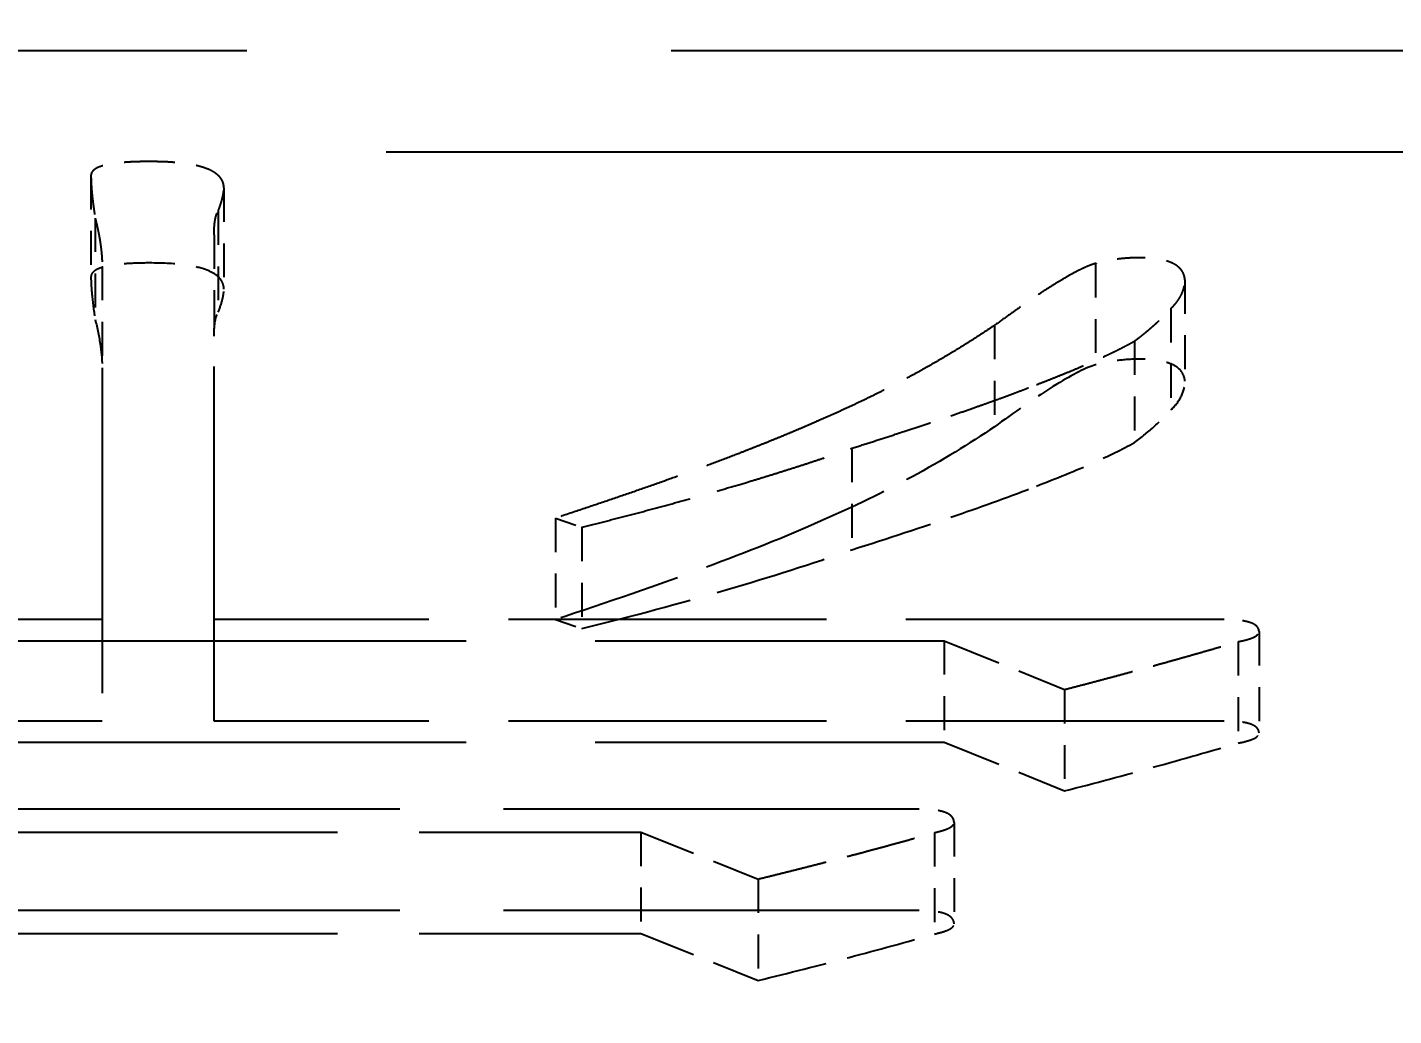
# Model space of a CAD drawing. Header units: millimetres. Extents: x 200 to 5740, y 200 to 4000.
# Drawn here: x 4254.14 to 4260.47, y 1957.42 to 1962 of the extents above; entities that cross this region are included whole.
import ezdxf

# ---------------------------------------------------------------- set-up
doc = ezdxf.new("R2010")
doc.units = ezdxf.units.MM
doc.header["$LTSCALE"] = 20
doc.linetypes.add('DASHED', pattern=[0.2067, 0.1654, -0.0413])
doc.layers.add('標註 (ISO)', color=7, linetype='Continuous', lineweight=18)
doc.layers.add('隱藏 (ISO)', color=7, linetype='DASHED', lineweight=25)
doc.styles.add('註記文字 (JIS)', font='kaiu.ttf')
doc.dimstyles.new('預設 (JIS)', dxfattribs={"dimscale": 20, "dimtxt": 3, "dimasz": 3, "dimexe": 2, "dimexo": 1, "dimgap": 0.8, "dimtad": 1, "dimrnd": 1e-08, "dimdsep": 46, "dimtxsty": '註記文字 (JIS)', "dimblk": 'Filled-1', "dimcen": 0.09, "dimdle": 10, "dimclrd": 256, "dimclre": 256, "dimclrt": 256, "dimadec": 0, "dimazin": 2, "dimtfac": 0.833333, "dimtmove": 0, "dimatfit": 3, "dimfxl": 0, "dimtolj": 1, "dimtzin": 0, "dimlwd": -1, "dimlwe": -1, "dimarcsym": 0})

# ---------------------------------------------------------------- blocks, each defined once
blk = doc.blocks.new('Filled-1')
at = {"color": 0}
for p, q in [((0, 0), (-1, 0.16667)), ((-1, 0.16667), (-1, -0.16667)), ((-1, 0), (0, 0)), ((-1, -0.16667), (0, 0))]:
    blk.add_line(p, q, dxfattribs=at)
at = {"color": 0, "flags": 128}
blk.add_lwpolyline([(-1, -0.16667), (0, 0)], dxfattribs=at)
at = {"color": 0}
blk.add_solid([(-1, -0.16667), (0, 0), (-1, 0.16667), (-1, -0.16667)], dxfattribs=at)
blk = doc.blocks.new('*D40')
at = {"layer": 'Defpoints', "color": 0}
for p in [(3955.2832, 2448.0062), (4476.8728, 2448.0062), (4342.7832, 958.0062)]:
    blk.add_point(p, dxfattribs=at)
at = {"layer": '標註 (ISO)'}
for p, q in [((3975.2832, 2448.0062), (4516.8728, 2448.0062)), ((4476.8728, 1018.0062), (4476.8728, 2388.0062)), ((4362.7832, 958.0062), (4516.8728, 958.0062))]:
    blk.add_line(p, q, dxfattribs=at)
at = {"layer": '標註 (ISO)', "xscale": 60, "yscale": 60, "zscale": 60}
for p, rotation in [((4476.8728, 2448.0062), 90), ((4476.8728, 958.0062), 270)]:
    blk.add_blockref('Filled-1', p, dxfattribs=dict(at, rotation=rotation))
at = {"layer": '標註 (ISO)', "insert": (4396.8949, 1625.6029), "char_height": 60, "attachment_point": 1, "rotation": 90, "style": '註記文字 (JIS)'}
blk.add_mtext('\\A1;1490', dxfattribs=at)

msp = doc.modelspace()

# ---------------------------------------------------------------- linework, layer by layer
at = {"layer": '隱藏 (ISO)', "ltscale": 2.380771}
msp.add_line((4247.2832, 1961.8945), (4272.2832, 1961.8945), dxfattribs=at)
at = {"layer": '隱藏 (ISO)', "ltscale": 2.58833}
msp.add_line((4245.1038, 1961.4247), (4272.2832, 1961.4247), dxfattribs=at)
at = {"layer": '隱藏 (ISO)', "ltscale": 0.047517}
for p, q in [((4254.4364, 1961.3155), (4254.4364, 1960.8457)), ((4255.0523, 1961.2579), (4255.0523, 1960.788)), ((4254.4559, 1961.1182), (4254.4559, 1960.6483)), ((4255.0264, 1961.1514), (4255.0264, 1960.6816)), ((4255.0069, 1961.0406), (4255.0069, 1960.5707)), ((4254.4883, 1960.8942), (4254.4883, 1960.4244)), ((4259.0912, 1960.9075), (4259.0912, 1960.4377)), ((4259.5061, 1960.8321), (4259.5061, 1960.3623)), ((4259.4413, 1960.6991), (4259.4413, 1960.2292)), ((4258.6244, 1960.6215), (4258.6244, 1960.1516)), ((4259.2727, 1960.5483), (4259.2727, 1960.0785)), ((4257.9632, 1960.0516), (4257.9632, 1959.5818)), ((4256.5888, 1959.7279), (4256.5888, 1959.2581)), ((4256.712, 1959.6858), (4256.712, 1959.2159)), ((4258.391, 1959.1603), (4258.391, 1958.6904)), ((4259.7525, 1959.1558), (4259.7525, 1958.686)), ((4259.8497, 1959.2024), (4259.8497, 1958.7326)), ((4258.9486, 1958.9341), (4258.9486, 1958.4643)), ((4256.9842, 1958.2734), (4256.9842, 1957.8035)), ((4258.3457, 1958.2711), (4258.3457, 1957.8013)), ((4258.4364, 1958.3177), (4258.4364, 1957.8479)), ((4257.5288, 1958.0561), (4257.5288, 1957.5862))]:
    msp.add_line(p, q, dxfattribs=at)
at = {"layer": '隱藏 (ISO)', "ltscale": 0.496294}
msp.add_line((4255.0069, 1958.788), (4255.0069, 1960.5707), dxfattribs=at)
at = {"layer": '隱藏 (ISO)', "ltscale": 0.455545}
msp.add_line((4254.4883, 1960.4244), (4254.4883, 1958.788), dxfattribs=at)
at = {"layer": '隱藏 (ISO)', "ltscale": 0.01649}
for p, q in [((4256.5888, 1959.7279), (4256.712, 1959.6858)), ((4256.5888, 1959.2581), (4256.712, 1959.2159))]:
    msp.add_line(p, q, dxfattribs=at)
at = {"layer": '隱藏 (ISO)', "ltscale": 0.352439}
for p, q in [((4254.4883, 1959.2578), (4250.7865, 1959.2578)), ((4254.4883, 1958.788), (4250.7865, 1958.788))]:
    msp.add_line(p, q, dxfattribs=at)
at = {"layer": '隱藏 (ISO)', "ltscale": 0.445667}
for p, q in [((4259.6876, 1959.2578), (4255.0069, 1959.2578)), ((4259.6876, 1958.788), (4255.0069, 1958.788))]:
    msp.add_line(p, q, dxfattribs=at)
at = {"layer": '隱藏 (ISO)', "ltscale": 0.724117}
for p, q in [((4250.7865, 1959.1603), (4258.391, 1959.1603)), ((4250.7865, 1958.6904), (4258.391, 1958.6904))]:
    msp.add_line(p, q, dxfattribs=at)
at = {"layer": '隱藏 (ISO)', "ltscale": 0.082272}
for p, q in [((4258.391, 1959.1603), (4258.9486, 1958.9341)), ((4258.391, 1958.6904), (4258.9486, 1958.4643))]:
    msp.add_line(p, q, dxfattribs=at)
at = {"layer": '隱藏 (ISO)', "ltscale": 0.582114}
for p, q in [((4258.2744, 1958.3798), (4252.1609, 1958.3798)), ((4258.2744, 1957.9099), (4252.1609, 1957.9099))]:
    msp.add_line(p, q, dxfattribs=at)
at = {"layer": '隱藏 (ISO)', "ltscale": 0.45925}
for p, q in [((4252.1609, 1958.2734), (4256.9842, 1958.2734)), ((4252.1609, 1957.8035), (4256.9842, 1957.8035))]:
    msp.add_line(p, q, dxfattribs=at)
at = {"layer": '隱藏 (ISO)', "ltscale": 0.079591}
for p, q in [((4256.9842, 1958.2734), (4257.5288, 1958.0561)), ((4256.9842, 1957.8035), (4257.5288, 1957.5862))]:
    msp.add_line(p, q, dxfattribs=at)
at = {"layer": '隱藏 (ISO)', "ltscale": 0.035713}
msp.add_open_spline([(4254.7087, 1961.3798), (4254.4364, 1961.3798), (4254.4364, 1961.3155)], degree=2, dxfattribs=at)
at = {"layer": '隱藏 (ISO)', "ltscale": 0.054022}
msp.add_open_spline([(4255.0523, 1961.2579), (4255.0523, 1961.3798), (4254.7087, 1961.3798)], degree=2, dxfattribs=at)
at = {"layer": '隱藏 (ISO)', "ltscale": 0.054887}
msp.add_open_spline([(4254.4364, 1961.3155), (4254.4364, 1961.2401), (4254.4559, 1961.1182)], degree=2, dxfattribs=at)
at = {"layer": '隱藏 (ISO)', "ltscale": 0.029658}
msp.add_open_spline([(4255.0264, 1961.1514), (4255.0523, 1961.2179), (4255.0523, 1961.2579)], degree=2, dxfattribs=at)
at = {"layer": '隱藏 (ISO)', "ltscale": 0.062353}
msp.add_open_spline([(4254.4559, 1961.1182), (4254.4883, 1960.9896), (4254.4883, 1960.8942)], degree=2, dxfattribs=at)
at = {"layer": '隱藏 (ISO)', "ltscale": 0.030873}
msp.add_open_spline([(4255.0069, 1961.0406), (4255.0069, 1961.1226), (4255.0264, 1961.1514)], degree=2, dxfattribs=at)
at = {"layer": '隱藏 (ISO)', "ltscale": 0.020832}
msp.add_open_spline([(4259.2922, 1960.9341), (4259.1885, 1960.9341), (4259.0912, 1960.9075)], degree=2, dxfattribs=at)
at = {"layer": '隱藏 (ISO)', "ltscale": 0.039459}
msp.add_open_spline([(4259.5061, 1960.8321), (4259.4996, 1960.9341), (4259.2922, 1960.9341)], degree=2, dxfattribs=at)
at = {"layer": '隱藏 (ISO)', "ltscale": 0.035713}
msp.add_open_spline([(4254.7087, 1960.91), (4254.6758, 1960.91), (4254.6416, 1960.9093), (4254.5829, 1960.9057), (4254.5563, 1960.9032), (4254.5133, 1960.8963), (4254.4959, 1960.8923), (4254.4673, 1960.8824), (4254.4567, 1960.8769), (4254.44, 1960.8627), (4254.4364, 1960.8542), (4254.4364, 1960.8457)], degree=3, knots=[-0.0375598, -0.0375598, -0.0375598, -0.0375598, -0.02767125, -0.02767125, -0.01966501, -0.01966501, -0.01339554, -0.01339554, -0.00747027, -0.00747027, 0, 0, 0, 0], dxfattribs=at)
at = {"layer": '隱藏 (ISO)', "ltscale": 0.054022}
msp.add_open_spline([(4255.0523, 1960.788), (4255.0523, 1960.8003), (4255.0497, 1960.8129), (4255.0371, 1960.8354), (4255.0282, 1960.8456), (4255.0006, 1960.8655), (4254.9819, 1960.8746), (4254.9316, 1960.8908), (4254.9011, 1960.897), (4254.8175, 1960.9078), (4254.7621, 1960.91), (4254.7087, 1960.91)], degree=3, knots=[-0.05679447, -0.05679447, -0.05679447, -0.05679447, -0.04600689, -0.04600689, -0.03670603, -0.03670603, -0.02677184, -0.02677184, -0.01602614, -0.01602614, 0, 0, 0, 0], dxfattribs=at)
at = {"layer": '隱藏 (ISO)', "ltscale": 0.091416}
msp.add_open_spline([(4259.0912, 1960.9075), (4258.968, 1960.872), (4258.6244, 1960.6215)], degree=2, dxfattribs=at)
at = {"layer": '隱藏 (ISO)', "ltscale": 0.054887}
msp.add_open_spline([(4254.4364, 1960.8457), (4254.4364, 1960.8173), (4254.4385, 1960.7869), (4254.4449, 1960.7223), (4254.4501, 1960.6845), (4254.4559, 1960.6483)], degree=3, knots=[-0.05664512, -0.05664512, -0.05664512, -0.05664512, -0.03181499, -0.03181499, 0, 0, 0, 0], dxfattribs=at)
at = {"layer": '隱藏 (ISO)', "ltscale": 0.029658}
msp.add_open_spline([(4255.0264, 1960.6816), (4255.034, 1960.7012), (4255.041, 1960.7217), (4255.0495, 1960.7565), (4255.0523, 1960.7729), (4255.0523, 1960.788)], degree=3, knots=[-0.03066843, -0.03066843, -0.03066843, -0.03066843, -0.01329305, -0.01329305, 0, 0, 0, 0], dxfattribs=at)
at = {"layer": '隱藏 (ISO)', "ltscale": 0.037642}
msp.add_open_spline([(4259.4413, 1960.6991), (4259.5061, 1960.7612), (4259.5061, 1960.8321)], degree=2, dxfattribs=at)
at = {"layer": '隱藏 (ISO)', "ltscale": 0.030873}
msp.add_open_spline([(4255.0069, 1960.5707), (4255.0069, 1960.5925), (4255.008, 1960.6176), (4255.0143, 1960.6539), (4255.0186, 1960.67), (4255.0264, 1960.6816)], degree=3, knots=[-0.02619347, -0.02619347, -0.02619347, -0.02619347, -0.01040425, -0.01040425, 0, 0, 0, 0], dxfattribs=at)
at = {"layer": '隱藏 (ISO)', "ltscale": 0.044882}
msp.add_open_spline([(4259.2727, 1960.5483), (4259.3765, 1960.6259), (4259.4413, 1960.6991)], degree=2, dxfattribs=at)
at = {"layer": '隱藏 (ISO)', "ltscale": 0.062353}
msp.add_open_spline([(4254.4559, 1960.6483), (4254.4659, 1960.6085), (4254.4744, 1960.5679), (4254.4851, 1960.4938), (4254.4883, 1960.4587), (4254.4883, 1960.4244)], degree=3, knots=[-0.06514136, -0.06514136, -0.06514136, -0.06514136, -0.03008373, -0.03008373, 0, 0, 0, 0], dxfattribs=at)
at = {"layer": '隱藏 (ISO)', "ltscale": 0.143861}
msp.add_open_spline([(4258.6244, 1960.6215), (4258.2614, 1960.3754), (4257.8205, 1960.1847)], degree=2, dxfattribs=at)
at = {"layer": '隱藏 (ISO)', "ltscale": 0.070874}
msp.add_open_spline([(4258.8189, 1960.3465), (4259.1236, 1960.4641), (4259.2727, 1960.5483)], degree=2, dxfattribs=at)
at = {"layer": '隱藏 (ISO)', "ltscale": 0.091416}
msp.add_open_spline([(4259.0912, 1960.4377), (4259.0488, 1960.4255), (4258.9881, 1960.3945), (4258.8166, 1960.2894), (4258.7072, 1960.212), (4258.6244, 1960.1516)], degree=3, knots=[-0.1040939, -0.1040939, -0.1040939, -0.1040939, -0.0584881, -0.0584881, 0, 0, 0, 0], dxfattribs=at)
at = {"layer": '隱藏 (ISO)', "ltscale": 0.020832}
msp.add_open_spline([(4259.2922, 1960.4643), (4259.2569, 1960.4643), (4259.2229, 1960.462), (4259.1542, 1960.4529), (4259.1212, 1960.4459), (4259.0912, 1960.4377)], degree=3, knots=[-0.02210268, -0.02210268, -0.02210268, -0.02210268, -0.01153636, -0.01153636, 0, 0, 0, 0], dxfattribs=at)
at = {"layer": '隱藏 (ISO)', "ltscale": 0.039459}
msp.add_open_spline([(4259.5061, 1960.3623), (4259.5054, 1960.3743), (4259.5024, 1960.3867), (4259.4903, 1960.4082), (4259.4821, 1960.4179), (4259.4595, 1960.4343), (4259.4463, 1960.4411), (4259.4133, 1960.4523), (4259.3948, 1960.4564), (4259.3481, 1960.4629), (4259.3201, 1960.4643), (4259.2922, 1960.4643)], degree=3, knots=[-0.04151976, -0.04151976, -0.04151976, -0.04151976, -0.03096257, -0.03096257, -0.02232269, -0.02232269, -0.01512801, -0.01512801, -0.00839092, -0.00839092, 0, 0, 0, 0], dxfattribs=at)
at = {"layer": '隱藏 (ISO)', "ltscale": 0.115642}
msp.add_open_spline([(4257.9632, 1960.0516), (4258.5077, 1960.2246), (4258.8189, 1960.3465)], degree=2, dxfattribs=at)
at = {"layer": '隱藏 (ISO)', "ltscale": 0.037642}
msp.add_open_spline([(4259.4413, 1960.2292), (4259.4631, 1960.2502), (4259.4792, 1960.2716), (4259.501, 1960.3163), (4259.5061, 1960.3392), (4259.5061, 1960.3623)], degree=3, knots=[-0.03970776, -0.03970776, -0.03970776, -0.03970776, -0.02021488, -0.02021488, 0, 0, 0, 0], dxfattribs=at)
at = {"layer": '隱藏 (ISO)', "ltscale": 0.044882}
msp.add_open_spline([(4259.2727, 1960.0785), (4259.3063, 1960.1036), (4259.3379, 1960.1291), (4259.3941, 1960.1794), (4259.4191, 1960.2042), (4259.4413, 1960.2292)], degree=3, knots=[-0.04720622, -0.04720622, -0.04720622, -0.04720622, -0.02295554, -0.02295554, 0, 0, 0, 0], dxfattribs=at)
at = {"layer": '隱藏 (ISO)', "ltscale": 0.173083}
msp.add_open_spline([(4257.8205, 1960.1847), (4257.3732, 1959.9851), (4256.5888, 1959.7279)], degree=2, dxfattribs=at)
at = {"layer": '隱藏 (ISO)', "ltscale": 0.143861}
msp.add_open_spline([(4258.6244, 1960.1516), (4258.5074, 1960.0723), (4258.3803, 1959.9946), (4258.112, 1959.8488), (4257.9718, 1959.7803), (4257.8205, 1959.7148)], degree=3, knots=[-0.1511077, -0.1511077, -0.1511077, -0.1511077, -0.0731842, -0.0731842, 0, 0, 0, 0], dxfattribs=at)
at = {"layer": '隱藏 (ISO)', "ltscale": 0.156851}
msp.add_open_spline([(4256.712, 1959.6858), (4257.4316, 1959.8654), (4257.9632, 1960.0516)], degree=2, dxfattribs=at)
at = {"layer": '隱藏 (ISO)', "ltscale": 0.070874}
msp.add_open_spline([(4258.8189, 1959.8767), (4258.9095, 1959.9116), (4259.0014, 1959.9488), (4259.1504, 1960.0151), (4259.2169, 1960.0469), (4259.2727, 1960.0785)], degree=3, knots=[-0.07341868, -0.07341868, -0.07341868, -0.07341868, -0.03234836, -0.03234836, 0, 0, 0, 0], dxfattribs=at)
at = {"layer": '隱藏 (ISO)', "ltscale": 0.115642}
msp.add_open_spline([(4257.9632, 1959.5818), (4258.1259, 1959.6335), (4258.2928, 1959.688), (4258.5737, 1959.7848), (4258.7027, 1959.8312), (4258.8189, 1959.8767)], degree=3, knots=[-0.1197935, -0.1197935, -0.1197935, -0.1197935, -0.0530131, -0.0530131, 0, 0, 0, 0], dxfattribs=at)
at = {"layer": '隱藏 (ISO)', "ltscale": 0.173083}
msp.add_open_spline([(4257.8205, 1959.7148), (4257.6561, 1959.6415), (4257.472, 1959.5687), (4257.0657, 1959.4181), (4256.8263, 1959.336), (4256.5888, 1959.2581)], degree=3, knots=[-0.1796743, -0.1796743, -0.1796743, -0.1796743, -0.0987234, -0.0987234, 0, 0, 0, 0], dxfattribs=at)
at = {"layer": '隱藏 (ISO)', "ltscale": 0.156851}
msp.add_open_spline([(4256.712, 1959.2159), (4256.9422, 1959.2734), (4257.1679, 1959.3338), (4257.5848, 1959.4558), (4257.7791, 1959.5173), (4257.9632, 1959.5818)], degree=3, knots=[-0.1645869, -0.1645869, -0.1645869, -0.1645869, -0.079054, -0.079054, 0, 0, 0, 0], dxfattribs=at)
at = {"layer": '隱藏 (ISO)', "ltscale": 0.024955}
msp.add_open_spline([(4259.8497, 1959.2024), (4259.8497, 1959.2578), (4259.6876, 1959.2578)], degree=2, dxfattribs=at)
at = {"layer": '隱藏 (ISO)', "ltscale": 0.098268}
msp.add_open_spline([(4258.9486, 1958.9341), (4259.3765, 1959.045), (4259.7525, 1959.1558)], degree=2, dxfattribs=at)
at = {"layer": '隱藏 (ISO)', "ltscale": 0.016715}
msp.add_open_spline([(4259.7525, 1959.1558), (4259.8497, 1959.1736), (4259.8497, 1959.2024)], degree=2, dxfattribs=at)
at = {"layer": '隱藏 (ISO)', "ltscale": 0.024955}
msp.add_open_spline([(4259.8497, 1958.7326), (4259.8497, 1958.738), (4259.8485, 1958.7436), (4259.8429, 1958.7537), (4259.8388, 1958.7583), (4259.8262, 1958.7673), (4259.8175, 1958.7715), (4259.7939, 1958.779), (4259.7795, 1958.7819), (4259.7398, 1958.787), (4259.7132, 1958.788), (4259.6876, 1958.788)], degree=3, knots=[-0.02628053, -0.02628053, -0.02628053, -0.02628053, -0.02147449, -0.02147449, -0.01730639, -0.01730639, -0.01271201, -0.01271201, -0.00766332, -0.00766332, 0, 0, 0, 0], dxfattribs=at)
at = {"layer": '隱藏 (ISO)', "ltscale": 0.016715}
msp.add_open_spline([(4259.7525, 1958.686), (4259.7741, 1958.6899), (4259.7951, 1958.6948), (4259.8237, 1958.7052), (4259.8333, 1958.71), (4259.8466, 1958.7209), (4259.8497, 1958.7266), (4259.8497, 1958.7326)], degree=3, knots=[-0.01771305, -0.01771305, -0.01771305, -0.01771305, -0.01034648, -0.01034648, -0.00521918, -0.00521918, 0, 0, 0, 0], dxfattribs=at)
at = {"layer": '隱藏 (ISO)', "ltscale": 0.098268}
msp.add_open_spline([(4258.9486, 1958.4643), (4259.0884, 1958.5005), (4259.2269, 1958.5375), (4259.4948, 1958.6114), (4259.6247, 1958.6483), (4259.7525, 1958.686)], degree=3, knots=[-0.1032498, -0.1032498, -0.1032498, -0.1032498, -0.0506161, -0.0506161, 0, 0, 0, 0], dxfattribs=at)
at = {"layer": '隱藏 (ISO)', "ltscale": 0.026475}
msp.add_open_spline([(4258.4364, 1958.3177), (4258.4364, 1958.3798), (4258.2744, 1958.3798)], degree=2, dxfattribs=at)
at = {"layer": '隱藏 (ISO)', "ltscale": 0.098096}
msp.add_open_spline([(4257.5288, 1958.0561), (4257.9632, 1958.1625), (4258.3457, 1958.2711)], degree=2, dxfattribs=at)
at = {"layer": '隱藏 (ISO)', "ltscale": 0.016192}
msp.add_open_spline([(4258.3457, 1958.2711), (4258.4364, 1958.2911), (4258.4364, 1958.3177)], degree=2, dxfattribs=at)
at = {"layer": '隱藏 (ISO)', "ltscale": 0.026475}
msp.add_open_spline([(4258.4364, 1957.8479), (4258.4364, 1957.8544), (4258.4351, 1957.8611), (4258.4286, 1957.873), (4258.424, 1957.8784), (4258.4101, 1957.8884), (4258.401, 1957.893), (4258.3769, 1957.9008), (4258.3626, 1957.9038), (4258.3238, 1957.9089), (4258.2988, 1957.9099), (4258.2744, 1957.9099)], degree=3, knots=[-0.02790318, -0.02790318, -0.02790318, -0.02790318, -0.02217642, -0.02217642, -0.01730143, -0.01730143, -0.01243101, -0.01243101, -0.00732904, -0.00732904, 0, 0, 0, 0], dxfattribs=at)
at = {"layer": '隱藏 (ISO)', "ltscale": 0.016192}
msp.add_open_spline([(4258.3457, 1957.8013), (4258.3642, 1957.8054), (4258.3821, 1957.8101), (4258.4093, 1957.8202), (4258.4196, 1957.8253), (4258.4332, 1957.8364), (4258.4364, 1957.842), (4258.4364, 1957.8479)], degree=3, knots=[-0.01715496, -0.01715496, -0.01715496, -0.01715496, -0.01055005, -0.01055005, -0.00510556, -0.00510556, 0, 0, 0, 0], dxfattribs=at)
at = {"layer": '隱藏 (ISO)', "ltscale": 0.098096}
msp.add_open_spline([(4257.5288, 1957.5862), (4257.671, 1957.621), (4257.8116, 1957.6567), (4258.0839, 1957.7284), (4258.2159, 1957.7644), (4258.3457, 1957.8013)], degree=3, knots=[-0.103079, -0.103079, -0.103079, -0.103079, -0.0506118, -0.0506118, 0, 0, 0, 0], dxfattribs=at)

# ---------------------------------------------------------------- dimensions: what is measured, and where the dimension line sits
at = {"layer": '標註 (ISO)'}
dim = msp.add_linear_dim(base=(4476.8728, 2448.0062), p1=(4342.7832, 958.0062), p2=(3955.2832, 2448.0062), angle=90, dimstyle='預設 (JIS)', override={"dimgap": 0.8, "dimdec": 2, "dimtol": 0, "dimlim": 0, "dimtp": 0, "dimtm": 0, "dimtdec": 2, "dimtofl": 0, "dimatfit": 1}, dxfattribs=at)
dim.commit()
dim.dimension.update_dxf_attribs({"geometry": '*D40', "text_midpoint": (4476.8728, 1703.0062), "dimtype": 160})

doc.saveas('drawing.dxf')
